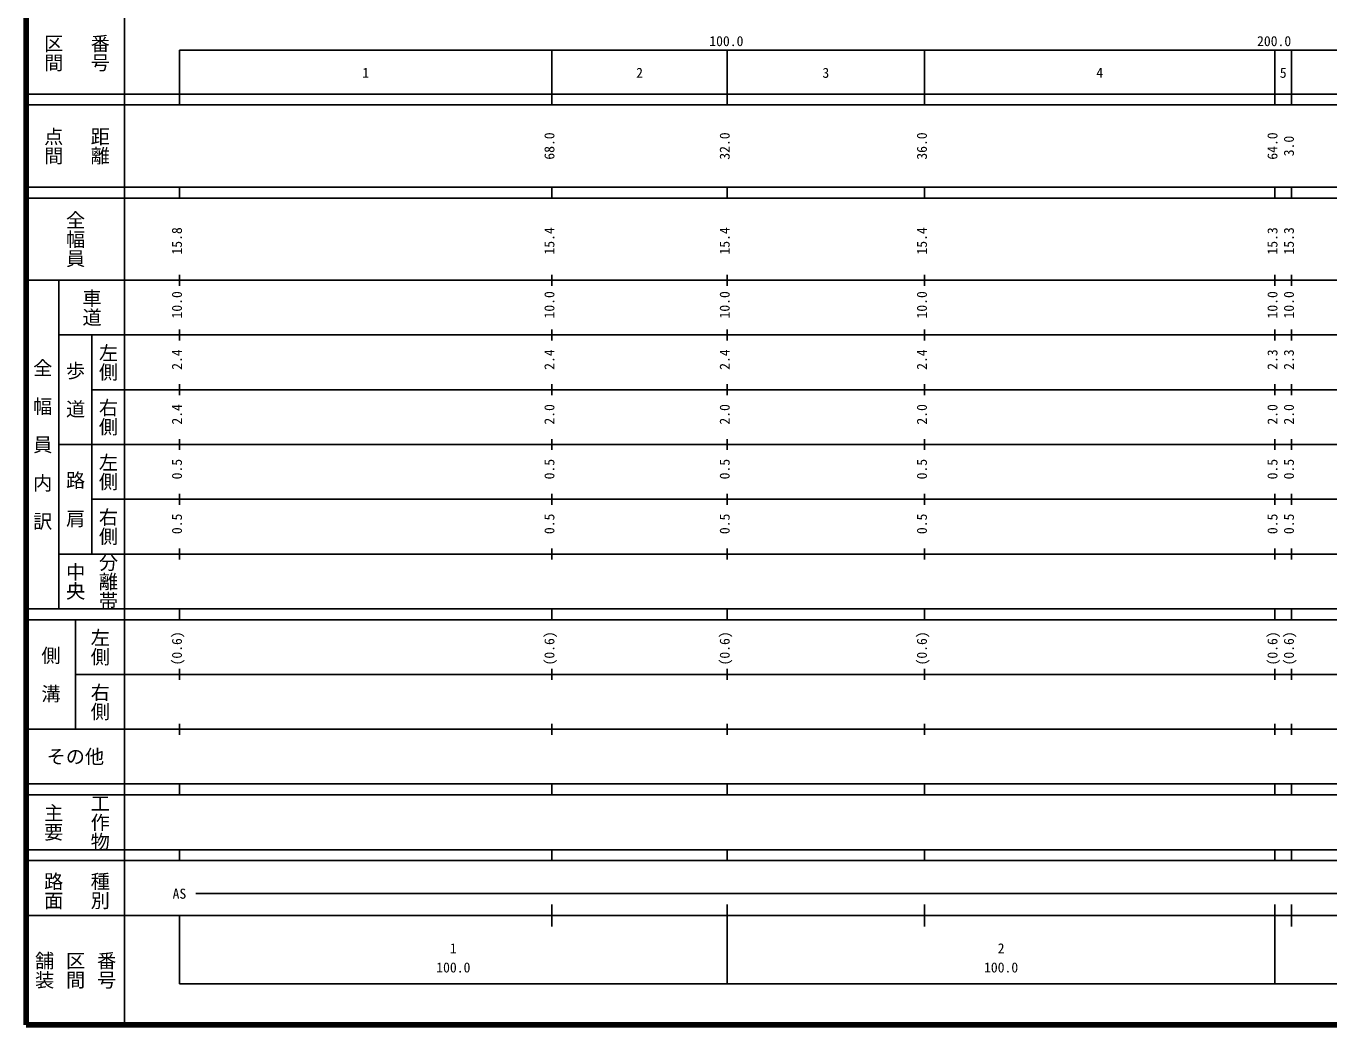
# Model space of a CAD drawing. Units: millimetres on the paper, enlarged 1000 times. Extents: x 40000 to 680000, y 20000 to 380000.
# Drawn here: x 40000 to 277850, y 20000 to 202409 of the extents above; entities that cross this region are included whole.
import ezdxf
from ezdxf.enums import TextEntityAlignment as Align

# ---------------------------------------------------------------- set-up
doc = ezdxf.new("R2010")
doc.units = ezdxf.units.MM
doc.header["$LTSCALE"] = 1000
doc.layers.add('M-TTL', color=2, linetype='Continuous', lineweight=140)
doc.layers.add('M-TTL-BAND', color=7, linetype='Continuous', lineweight=25)
doc.styles.add('@ＭＳ ゴシック', font='')
doc.styles.add('ＭＳ ゴシック', font='')
doc.styles.get('@ＭＳ ゴシック').set_extended_font_data('@MS Gothic')
doc.styles.get('ＭＳ ゴシック').set_extended_font_data('MS Gothic')

msp = doc.modelspace()

# ---------------------------------------------------------------- linework, layer by layer
at = {"layer": 'M-TTL'}
for p, q in [((40000, 380000), (40000, 20000)), ((40000, 20000), (680000, 20000))]:
    msp.add_line(p, q, dxfattribs=at)
at = {"layer": 'M-TTL-BAND'}
for p, q in [((58000, 370000), (58000, 20000)), ((68000, 198000), (579000, 198000)), ((68000, 198000), (68000, 188000)), ((136000, 188000), (136000, 198000)), ((168000, 188000), (168000, 198000)), ((204000, 188000), (204000, 198000)), ((268000, 188000), (268000, 198000)), ((271000, 188000), (271000, 198000)), ((40000, 190000), (579000, 190000)), ((40000, 188000), (579000, 188000)), ((40000, 173000), (579000, 173000)), ((68000, 171000), (68000, 173000)), ((136000, 171000), (136000, 173000)), ((168000, 171000), (168000, 173000)), ((204000, 171000), (204000, 173000)), ((268000, 171000), (268000, 173000)), ((271000, 171000), (271000, 173000)), ((40000, 171000), (579000, 171000)), ((68000, 155000), (68000, 157000)), ((136000, 155000), (136000, 157000)), ((168000, 155000), (168000, 157000)), ((204000, 155000), (204000, 157000)), ((268000, 155000), (268000, 157000)), ((271000, 155000), (271000, 157000)), ((40000, 156000), (579000, 156000)), ((46000, 96000), (46000, 156000)), ((46000, 146000), (579000, 146000)), ((52000, 146000), (52000, 106000)), ((68000, 145000), (68000, 147000)), ((136000, 145000), (136000, 147000)), ((168000, 145000), (168000, 147000)), ((204000, 145000), (204000, 147000)), ((268000, 145000), (268000, 147000)), ((271000, 145000), (271000, 147000)), ((52000, 136000), (579000, 136000)), ((68000, 135000), (68000, 137000)), ((136000, 135000), (136000, 137000)), ((168000, 135000), (168000, 137000)), ((204000, 135000), (204000, 137000)), ((268000, 135000), (268000, 137000)), ((271000, 135000), (271000, 137000)), ((68000, 125000), (68000, 127000)), ((136000, 125000), (136000, 127000)), ((168000, 125000), (168000, 127000)), ((204000, 125000), (204000, 127000)), ((268000, 125000), (268000, 127000)), ((271000, 125000), (271000, 127000)), ((46000, 126000), (579000, 126000)), ((68000, 115000), (68000, 117000)), ((136000, 115000), (136000, 117000)), ((168000, 115000), (168000, 117000)), ((204000, 115000), (204000, 117000)), ((268000, 115000), (268000, 117000)), ((271000, 115000), (271000, 117000)), ((52000, 116000), (579000, 116000)), ((46000, 106000), (579000, 106000)), ((68000, 105000), (68000, 107000)), ((136000, 105000), (136000, 107000)), ((168000, 105000), (168000, 107000)), ((204000, 105000), (204000, 107000)), ((268000, 105000), (268000, 107000)), ((271000, 105000), (271000, 107000)), ((40000, 96000), (579000, 96000)), ((68000, 94000), (68000, 96000)), ((136000, 94000), (136000, 96000)), ((168000, 94000), (168000, 96000)), ((204000, 94000), (204000, 96000)), ((268000, 94000), (268000, 96000)), ((271000, 94000), (271000, 96000)), ((40000, 94000), (579000, 94000)), ((49000, 94000), (49000, 74000)), ((49000, 84000), (579000, 84000)), ((68000, 83000), (68000, 85000)), ((136000, 83000), (136000, 85000)), ((168000, 83000), (168000, 85000)), ((204000, 83000), (204000, 85000)), ((268000, 83000), (268000, 85000)), ((271000, 83000), (271000, 85000)), ((40000, 74000), (579000, 74000)), ((68000, 73000), (68000, 75000)), ((136000, 73000), (136000, 75000)), ((168000, 73000), (168000, 75000)), ((204000, 73000), (204000, 75000)), ((268000, 73000), (268000, 75000)), ((271000, 73000), (271000, 75000)), ((40000, 64000), (579000, 64000)), ((40000, 62000), (579000, 62000)), ((68000, 62000), (68000, 64000)), ((136000, 62000), (136000, 64000)), ((168000, 62000), (168000, 64000)), ((204000, 62000), (204000, 64000)), ((268000, 62000), (268000, 64000)), ((271000, 62000), (271000, 64000)), ((40000, 52000), (579000, 52000)), ((40000, 50000), (579000, 50000)), ((68000, 50000), (68000, 52000)), ((136000, 50000), (136000, 52000)), ((168000, 50000), (168000, 52000)), ((204000, 50000), (204000, 52000)), ((268000, 50000), (268000, 52000)), ((271000, 50000), (271000, 52000)), ((71000, 44000), (515500, 44000)), ((136000, 38000), (136000, 42000)), ((168000, 27500), (168000, 42000)), ((204000, 38000), (204000, 42000)), ((268000, 27500), (268000, 42000)), ((271000, 38000), (271000, 42000)), ((40000, 40000), (579000, 40000)), ((68000, 40000), (68000, 27500)), ((68000, 27500), (579000, 27500))]:
    msp.add_line(p, q, dxfattribs=at)

# ---------------------------------------------------------------- texts
at = {"layer": 'M-TTL-BAND', "style": '@ＭＳ ゴシック'}
for s, p in [('区間', (45000, 197500)), ('番号', (53500, 197500)), ('点間', (45000, 180500)), ('距離', (53500, 180500)), ('全幅員', (49000, 163500)), ('車道', (52000, 151000)), ('左側', (55000, 141000)), ('全\u3000幅\u3000員\u3000内\u3000訳', (43000, 126000)), ('歩\u3000道', (49000, 136000)), ('右側', (55000, 131000)), ('左側', (55000, 121000)), ('路\u3000肩', (49000, 116000)), ('右側', (55000, 111000)), ('分離帯', (55000, 101000)), ('中央', (49000, 101000)), ('左側', (53500, 89000)), ('側\u3000溝', (44500, 84000)), ('右側', (53500, 79000)), ('主要', (45000, 57000)), ('工作物', (53500, 57000)), ('路面', (45000, 44500)), ('種別', (53500, 44500)), ('舗装', (43333, 30000)), ('番号', (54667, 30000)), ('区間', (49000, 30000))]:
    msp.add_text(s, height=2566, rotation=270, dxfattribs=at).set_placement(p, align=Align.MIDDLE_CENTER)
at = {"layer": 'M-TTL-BAND', "style": 'ＭＳ ゴシック'}
for s, p in [('100.0', (167844, 198195)), ('200.0', (267844, 198195)), ('1', (102000, 192405)), ('2', (152000, 192405)), ('3', (186000, 192405)), ('4', (236000, 192405)), ('5', (269500, 192405)), ('AS', (68000, 42500)), ('1', (118000, 32523)), ('2', (218000, 32523)), ('100.0', (118000, 29033)), ('100.0', (218000, 29033))]:
    msp.add_text(s, height=1833, dxfattribs=at).set_placement(p, align=Align.BOTTOM_CENTER)
for s, p in [('68.0', (137000, 180500)), ('32.0', (169000, 180500)), ('36.0', (205000, 180500)), ('64.0', (269000, 180500)), ('3.0', (272000, 180500)), ('15.8', (69000, 163174)), ('15.4', (137000, 163174)), ('15.4', (169000, 163174)), ('15.4', (205000, 163174)), ('15.3', (269000, 163174)), ('15.3', (272000, 163174)), ('10.0', (69000, 151500)), ('10.0', (137000, 151500)), ('10.0', (169000, 151500)), ('10.0', (205000, 151500)), ('10.0', (269000, 151500)), ('10.0', (272000, 151500)), ('2.4', (69000, 141500)), ('2.4', (137000, 141500)), ('2.4', (169000, 141500)), ('2.4', (205000, 141500)), ('2.3', (269000, 141500)), ('2.3', (272000, 141500)), ('2.4', (69000, 131500)), ('2.0', (137000, 131500)), ('2.0', (169000, 131500)), ('2.0', (205000, 131500)), ('2.0', (269000, 131500)), ('2.0', (272000, 131500)), ('0.5', (69000, 121500)), ('0.5', (137000, 121500)), ('0.5', (169000, 121500)), ('0.5', (205000, 121500)), ('0.5', (269000, 121500)), ('0.5', (272000, 121500)), ('0.5', (69000, 111500)), ('0.5', (137000, 111500)), ('0.5', (169000, 111500)), ('0.5', (205000, 111500)), ('0.5', (269000, 111500)), ('0.5', (272000, 111500)), ('(0.6)', (69000, 88764)), ('(0.6)', (137000, 88764)), ('(0.6)', (169000, 88764)), ('(0.6)', (205000, 88764)), ('(0.6)', (269000, 88764)), ('(0.6)', (272000, 88764))]:
    msp.add_text(s, height=1833, rotation=90, dxfattribs=at).set_placement(p, align=Align.BOTTOM_CENTER)
msp.add_text('その他', height=2566, dxfattribs=at).set_placement((49000, 69000), align=Align.MIDDLE_CENTER)

doc.saveas('drawing.dxf')
